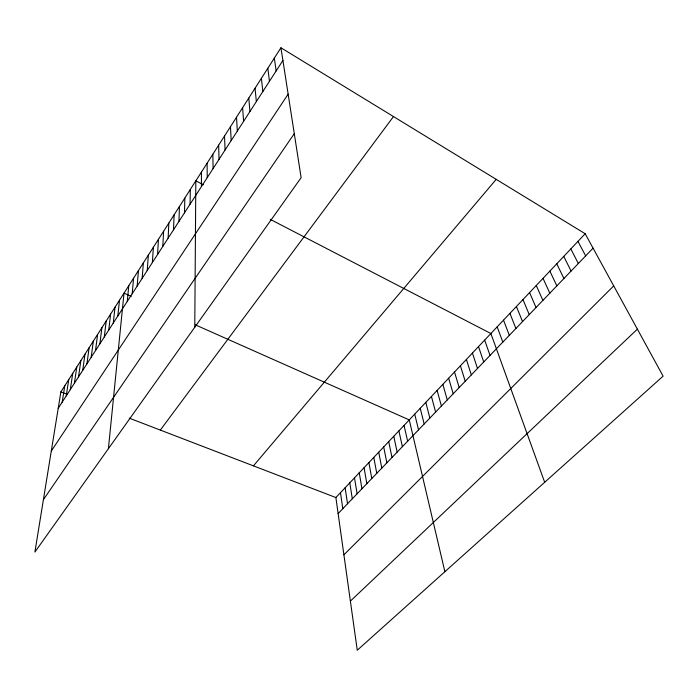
<?xml version="1.0" encoding="UTF-8"?>
<svg xmlns="http://www.w3.org/2000/svg" width="698" height="698" viewBox="0 0 698 698"><rect width="100%" height="100%" fill="white"/><g stroke="black" fill="none" stroke-linecap="round" stroke-linejoin="round"><path stroke-width="1.05" d="M194.768 327.257L195.833 180.852L203.423 184.778M190.074 204.191L190.301 189.498M184.49 212.838L184.83 198.04M178.967 221.371L179.438 206.486M173.523 229.808L174.099 214.827M168.139 238.149L168.829 223.072M162.817 246.385L163.611 231.221M157.556 254.517L158.463 239.283M152.365 262.561L153.377 247.24M147.226 270.51L148.342 255.11M142.156 278.362L143.36 262.893M137.14 286.128L138.448 270.588M132.184 293.806L133.58 278.188M127.28 301.396L128.772 285.709M108.399 448.701L124.017 293.151L131.276 296.371M117.831 316.028L119.498 300.219M113.268 323.078L115.022 307.216M108.766 330.058L110.589 314.144M104.299 336.968L106.209 320.993M99.893 343.8L101.873 327.772M95.521 350.553L97.58 334.482M91.202 357.245L93.34 341.121M86.927 363.859L89.135 347.7M82.696 370.411L84.973 354.2M78.516 376.894L80.855 360.639M74.372 383.307L76.78 367.008M70.271 389.65L72.749 373.325M66.214 395.932L68.753 379.564M62.192 402.153L64.801 385.75M280.936 47.769L60.883 391.875L34.9 552.057L301.126 177.685L280.936 47.769L585.177 233.734L663.1 376.161L357.263 650.231L335.886 497.543L585.177 233.734M58.213 408.313L282.908 60.473M51.286 451.056L288.143 94.16M43.398 499.681L294.286 133.658M160.322 430.081L393.48 116.566M253.426 465.863L496.217 179.36M338.129 513.554L593.073 248.165M343.905 554.814L613.716 285.892M350.387 601.109L637.379 329.151M60.883 391.875L67.619 394.457M129.252 418.146L335.886 497.543M195.37 324.858L409.255 419.908L444.888 571.706M270.187 219.329L490.877 333.522L544.676 482.283M577.953 241.368L585.657 255.878M570.816 248.924L578.337 263.504M563.757 256.402L571.086 271.051M556.768 263.792L563.923 278.511M549.858 271.103L556.838 285.883M543.027 278.336L549.823 293.177M536.265 285.491L542.896 300.402M529.573 292.575L536.038 307.539M522.959 299.582L529.25 314.597M516.407 306.509L522.54 321.586M509.924 313.367L515.901 328.496M503.511 320.155L509.331 335.337M497.159 326.873L502.83 342.099M484.656 340.101L490.04 355.422M478.505 346.618L483.74 361.974M472.415 353.066L477.502 368.465M466.386 359.453L471.333 374.887M460.41 365.769L465.226 381.248M454.503 372.025L459.188 387.538M448.648 378.211L453.203 393.768M442.855 384.345L447.278 399.937M437.114 390.418L441.415 406.035M431.434 396.429L435.604 412.082M425.806 402.388L429.863 418.067M420.24 408.278L424.166 423.991M414.717 414.123L418.538 429.855M404.046 425.414L407.641 441.197M398.89 430.875L402.371 446.676M393.777 436.285L397.153 452.103M388.716 441.642L391.988 457.487M383.699 446.956L386.867 462.818M378.726 452.217L381.797 468.096M373.796 457.434L376.763 473.331M368.91 462.608L371.781 478.523M364.068 467.73L366.843 483.662M359.261 472.808L361.948 488.757M354.505 477.842L357.106 493.8M349.794 482.833L352.298 498.808M345.117 487.78L347.534 503.764M340.484 492.683L342.805 508.685M274.331 58.082L276.138 70.952M267.823 68.264L269.454 81.3M261.392 78.316L262.858 91.508M255.049 88.236L256.358 101.576M248.785 98.034L249.936 111.514M242.607 107.701L243.593 121.321M236.5 117.247L237.346 131.006M230.471 126.678L231.169 140.568M224.52 135.988L225.07 150.009M218.64 145.184L219.05 159.319M212.829 154.267L213.108 168.523M207.097 163.236L207.245 177.606M201.425 172.092L201.443 186.575"/></g></svg>
